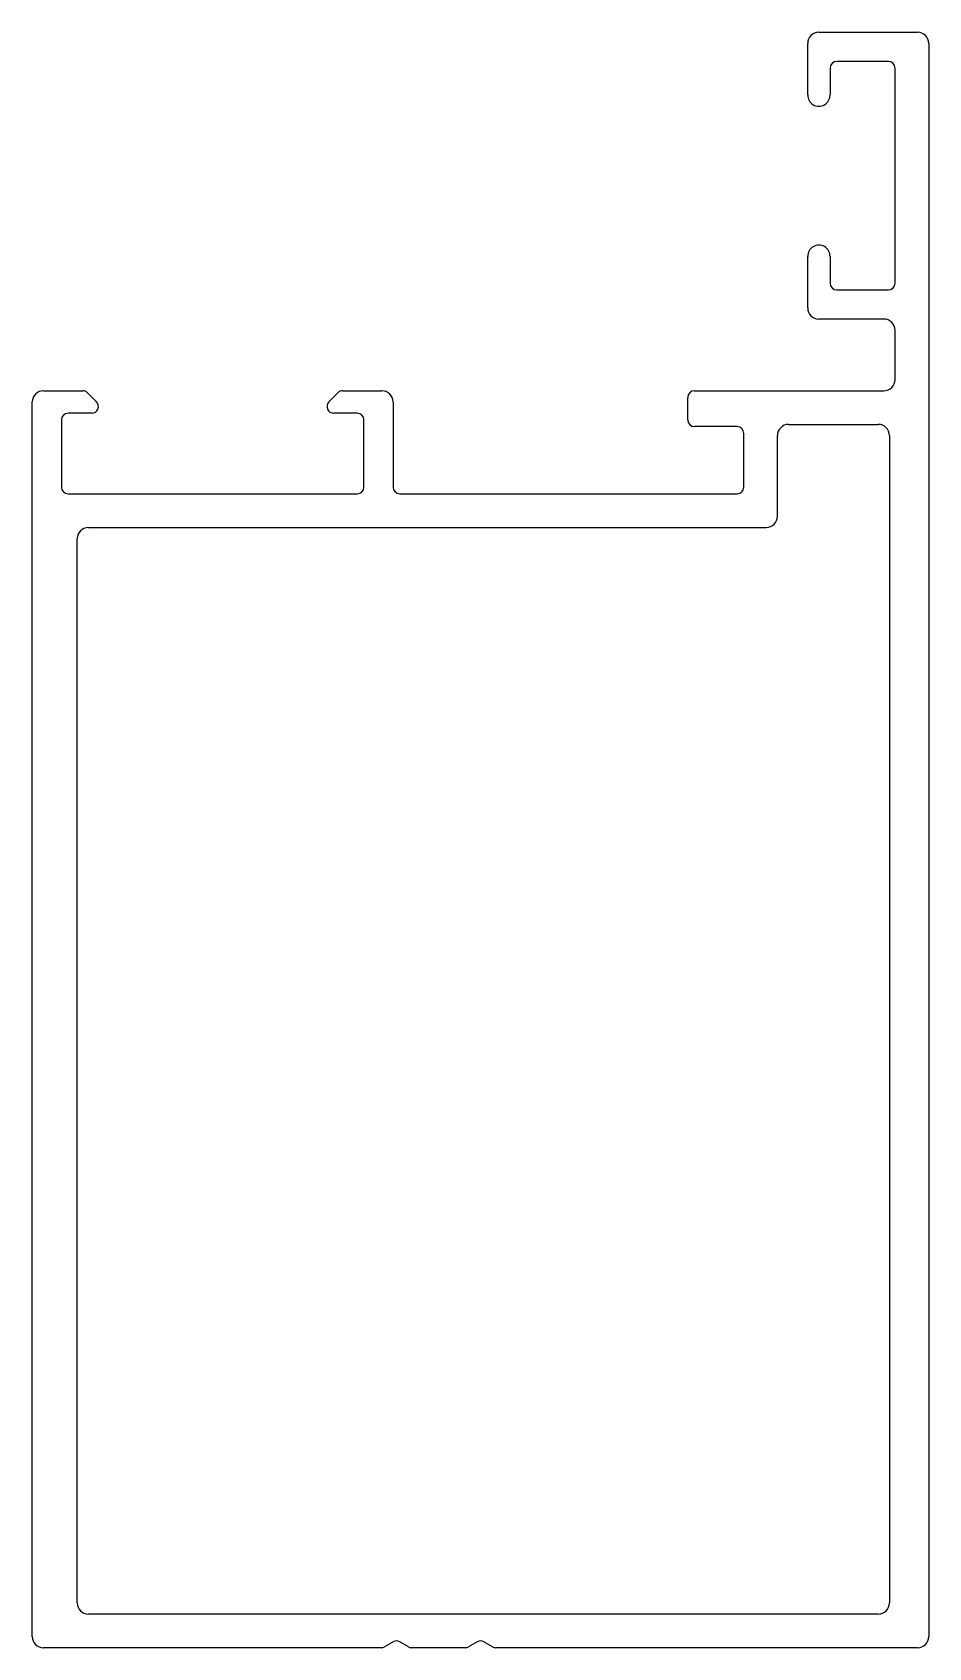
# Model space of a CAD drawing. Extents: x 2.2 to 42.2, y 1.7 to 73.8.
import ezdxf

# ---------------------------------------------------------------- set-up
doc = ezdxf.new("R2010")
doc.units = 0
doc.layers.get('0').update_dxf_attribs({"linetype": 'CONTINUOUS'})

msp = doc.modelspace()

# ---------------------------------------------------------------- linework, layer by layer
for p, q in [((37.285, 73.846), (41.685, 73.846)), ((36.785, 71.053), (36.785, 73.346)), ((42.185, 73.346), (42.185, 2.246)), ((37.785, 72.246), (37.785, 71.051)), ((40.385, 72.546), (38.085, 72.546)), ((40.685, 62.646), (40.685, 72.246)), ((36.785, 61.546), (36.785, 63.839)), ((37.785, 63.842), (37.785, 62.646)), ((38.085, 62.346), (40.385, 62.346)), ((40.185, 61.046), (37.285, 61.046)), ((40.685, 58.346), (40.685, 60.546)), ((2.685, 57.846), (4.435, 57.846)), ((4.647, 57.758), (5.047, 57.358)), ((15.423, 57.358), (15.823, 57.758)), ((16.035, 57.846), (17.785, 57.846)), ((31.735, 57.846), (40.185, 57.846)), ((2.185, 2.246), (2.185, 57.346)), ((18.285, 57.346), (18.285, 53.546)), ((31.435, 56.546), (31.435, 57.546)), ((3.485, 56.546), (3.485, 53.546)), ((4.835, 56.846), (3.785, 56.846)), ((16.685, 56.846), (15.635, 56.846)), ((16.985, 53.546), (16.985, 56.546)), ((33.635, 56.246), (31.735, 56.246)), ((35.935, 56.346), (39.935, 56.346)), ((33.935, 53.546), (33.935, 55.946)), ((35.435, 52.246), (35.435, 55.846)), ((40.435, 55.846), (40.435, 3.746)), ((3.785, 53.246), (16.685, 53.246)), ((18.585, 53.246), (33.635, 53.246)), ((4.185, 3.746), (4.185, 51.246)), ((4.685, 51.746), (34.935, 51.746)), ((39.935, 3.246), (4.685, 3.246)), ((17.755, 1.746), (2.685, 1.746)), ((18.285, 2.006), (17.905, 1.786)), ((18.966, 1.786), (18.585, 2.006)), ((21.505, 1.746), (19.116, 1.746)), ((22.035, 2.006), (21.655, 1.786)), ((22.716, 1.786), (22.335, 2.006)), ((41.685, 1.746), (22.866, 1.746))]:
    msp.add_line(p, q)
for centre, radius, start, end in [((37.285, 73.346), 0.5, 90, 180), ((41.685, 73.346), 0.5, 360, 90), ((38.085, 72.246), 0.3, 90, 180), ((40.385, 72.246), 0.3, 0, 90), ((37.285, 71.046), 0.5, 179.1729, 0.51737), ((37.285, 63.846), 0.5, 359.48263, 180.8271), ((38.085, 62.646), 0.3, 180, 270), ((40.385, 62.646), 0.3, 270, 0), ((37.285, 61.546), 0.5, 180, 270), ((40.185, 60.546), 0.5, 0, 90), ((2.685, 57.346), 0.5, 90, 180), ((4.435, 57.546), 0.3, 44.99573, 90), ((16.035, 57.546), 0.3, 90, 135.00427), ((17.785, 57.346), 0.5, 360, 90), ((31.735, 57.546), 0.3, 90, 180), ((40.185, 58.346), 0.5, 270, 0), ((4.835, 57.146), 0.3, 270, 44.99573), ((15.635, 57.146), 0.3, 135.00427, 270), ((3.785, 56.546), 0.3, 90, 180), ((16.685, 56.546), 0.3, 0, 90), ((31.735, 56.546), 0.3, 180, 270), ((33.635, 55.946), 0.3, 0, 90), ((35.935, 55.846), 0.5, 90, 180), ((39.935, 55.846), 0.5, 0, 90), ((3.785, 53.546), 0.3, 180, 270), ((16.685, 53.546), 0.3, 270, 0), ((18.585, 53.546), 0.3, 180, 270), ((33.635, 53.546), 0.3, 270, 0), ((34.935, 52.246), 0.5, 270, 0), ((4.685, 51.246), 0.5, 90, 180), ((4.685, 3.746), 0.5, 180, 270), ((39.935, 3.746), 0.5, 270, 0), ((2.685, 2.246), 0.5, 180, 270), ((41.685, 2.246), 0.5, 270, 0), ((17.755, 2.046), 0.3, 270, 299.99999), ((18.435, 1.746), 0.3, 60.00001, 119.99999), ((19.116, 2.046), 0.3, 240.00001, 270), ((21.505, 2.046), 0.3, 270, 299.99999), ((22.185, 1.746), 0.3, 60.00001, 119.99999), ((22.866, 2.046), 0.3, 240.00001, 270)]:
    msp.add_arc(centre, radius, start, end)

doc.saveas('drawing.dxf')
